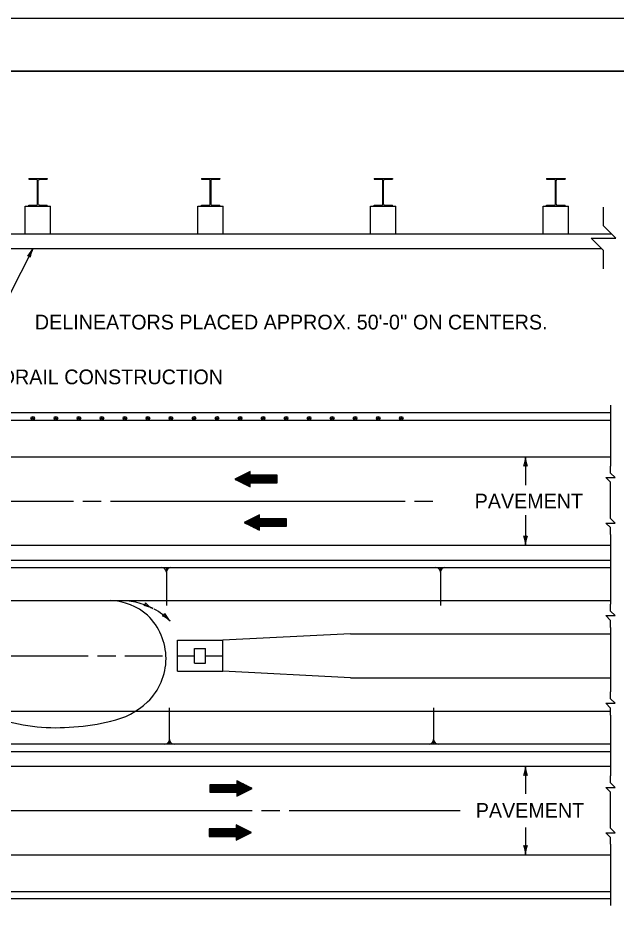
# Model space of a CAD drawing. Extents: x 998.3 to 1038.2, y 999 to 1022.9.
# Drawn here: x 1024.05 to 1032.17, y 1009.81 to 1022.22 of the extents above; entities that cross this region are included whole.
import ezdxf

# ---------------------------------------------------------------- set-up
doc = ezdxf.new("R2010")
doc.units = 0
for name, color, linetype in [('Level 1', 7, 'Continuous'), ('Level 10', 7, 'Continuous'), ('Level 11', 7, 'Continuous'), ('Level 14', 7, 'Continuous'), ('Level 5', 7, 'Continuous')]:
    doc.layers.add(name, color=color, linetype=linetype)

msp = doc.modelspace()

# ---------------------------------------------------------------- linework, layer by layer
at = {"layer": 'Level 1'}
for p, q in [((1024.191, 1020.046), (1024.44, 1020.046)), ((1024.191, 1020.046), (1024.191, 1020.034)), ((1024.191, 1020.034), (1024.294, 1020.034)), ((1024.31, 1019.698), (1024.31, 1020.018)), ((1024.321, 1019.698), (1024.321, 1020.018)), ((1024.337, 1020.034), (1024.44, 1020.034)), ((1024.44, 1020.046), (1024.44, 1020.034)), ((1026.534, 1020.046), (1026.784, 1020.046)), ((1026.534, 1020.046), (1026.534, 1020.034)), ((1026.534, 1020.034), (1026.637, 1020.034)), ((1026.653, 1019.698), (1026.653, 1020.018)), ((1026.665, 1019.698), (1026.665, 1020.018)), ((1026.68, 1020.034), (1026.784, 1020.034)), ((1026.784, 1020.046), (1026.784, 1020.034)), ((1028.877, 1020.046), (1029.127, 1020.046)), ((1028.877, 1020.046), (1028.877, 1020.034)), ((1028.877, 1020.034), (1028.98, 1020.034)), ((1028.996, 1019.698), (1028.996, 1020.018)), ((1029.008, 1019.698), (1029.008, 1020.018)), ((1029.023, 1020.034), (1029.127, 1020.034)), ((1029.127, 1020.046), (1029.127, 1020.034)), ((1031.22, 1020.046), (1031.47, 1020.046)), ((1031.22, 1020.046), (1031.22, 1020.034)), ((1031.22, 1020.034), (1031.323, 1020.034)), ((1031.339, 1019.698), (1031.339, 1020.018)), ((1031.351, 1019.698), (1031.351, 1020.018)), ((1031.366, 1020.034), (1031.47, 1020.034)), ((1031.47, 1020.046), (1031.47, 1020.034)), ((1024.144, 1019.671), (1024.487, 1019.671)), ((1024.144, 1019.296), (1024.144, 1019.671)), ((1024.191, 1019.671), (1024.191, 1019.683)), ((1024.191, 1019.683), (1024.294, 1019.683)), ((1024.191, 1019.671), (1024.44, 1019.671)), ((1024.191, 1019.671), (1024.44, 1019.671)), ((1024.191, 1019.671), (1024.44, 1019.671)), ((1024.191, 1019.671), (1024.44, 1019.671)), ((1024.337, 1019.683), (1024.44, 1019.683)), ((1024.44, 1019.671), (1024.44, 1019.683)), ((1024.487, 1019.296), (1024.487, 1019.671)), ((1026.487, 1019.671), (1026.831, 1019.671)), ((1026.487, 1019.296), (1026.487, 1019.671)), ((1026.534, 1019.671), (1026.534, 1019.683)), ((1026.534, 1019.683), (1026.637, 1019.683)), ((1026.534, 1019.671), (1026.784, 1019.671)), ((1026.534, 1019.671), (1026.784, 1019.671)), ((1026.534, 1019.671), (1026.784, 1019.671)), ((1026.534, 1019.671), (1026.784, 1019.671)), ((1026.68, 1019.683), (1026.784, 1019.683)), ((1026.784, 1019.671), (1026.784, 1019.683)), ((1026.831, 1019.296), (1026.831, 1019.671)), ((1028.83, 1019.671), (1029.174, 1019.671)), ((1028.83, 1019.296), (1028.83, 1019.671)), ((1028.877, 1019.671), (1028.877, 1019.683)), ((1028.877, 1019.683), (1028.98, 1019.683)), ((1028.877, 1019.671), (1029.127, 1019.671)), ((1028.877, 1019.671), (1029.127, 1019.671)), ((1028.877, 1019.671), (1029.127, 1019.671)), ((1028.877, 1019.671), (1029.127, 1019.671)), ((1028.877, 1019.671), (1029.127, 1019.671)), ((1029.023, 1019.683), (1029.127, 1019.683)), ((1029.127, 1019.671), (1029.127, 1019.683)), ((1029.174, 1019.296), (1029.174, 1019.671)), ((1031.173, 1019.671), (1031.517, 1019.671)), ((1031.173, 1019.296), (1031.173, 1019.671)), ((1031.22, 1019.671), (1031.22, 1019.683)), ((1031.22, 1019.683), (1031.323, 1019.683)), ((1031.22, 1019.671), (1031.47, 1019.671)), ((1031.22, 1019.671), (1031.47, 1019.671)), ((1031.22, 1019.671), (1031.47, 1019.671)), ((1031.22, 1019.671), (1031.47, 1019.671)), ((1031.22, 1019.671), (1031.47, 1019.671)), ((1031.366, 1019.683), (1031.47, 1019.683)), ((1031.47, 1019.671), (1031.47, 1019.683)), ((1031.517, 1019.296), (1031.517, 1019.671)), ((1010.256, 1019.296), (1032.098, 1019.296)), ((1010.256, 1019.097), (1031.964, 1019.097)), ((1023.758, 1018.126), (1024.25, 1019.097)), ((1032.085, 1016.967), (1032.085, 1016.139)), ((1032.082, 1016.866), (1018.965, 1016.866)), ((1010.892, 1016.766), (1032.082, 1016.766)), ((1008.953, 1016.266), (1032.082, 1016.266)), ((1032.085, 1015.211), (1032.085, 1014.267)), ((1009.647, 1015.066), (1032.085, 1015.066)), ((1010.482, 1014.866), (1032.082, 1014.866)), ((1018.335, 1014.766), (1032.082, 1014.766)), ((1026.059, 1014.75), (1026.059, 1014.25)), ((1029.778, 1014.75), (1029.778, 1014.25)), ((1010.657, 1014.316), (1032.082, 1014.316)), ((1032.085, 1013.952), (1032.085, 1013.077)), ((1028.557, 1013.866), (1026.825, 1013.776)), ((1028.557, 1013.866), (1032.082, 1013.866)), ((1032.085, 1013.904), (1032.085, 1013.077)), ((1026.208, 1013.776), (1026.825, 1013.776)), ((1026.208, 1013.359), (1026.208, 1013.776)), ((1026.442, 1013.667), (1026.592, 1013.667)), ((1026.442, 1013.467), (1026.442, 1013.667)), ((1026.592, 1013.467), (1026.592, 1013.667)), ((1026.825, 1013.359), (1026.825, 1013.776)), ((1026.208, 1013.567), (1026.442, 1013.567)), ((1026.592, 1013.567), (1026.825, 1013.567)), ((1026.442, 1013.467), (1026.592, 1013.467)), ((1026.208, 1013.359), (1026.825, 1013.359)), ((1028.557, 1013.266), (1026.825, 1013.359)), ((1028.557, 1013.266), (1032.082, 1013.266)), ((1012.28, 1012.816), (1032.082, 1012.816)), ((1026.101, 1012.361), (1026.101, 1012.861)), ((1029.687, 1012.361), (1029.687, 1012.861)), ((1032.085, 1012.762), (1032.085, 1011.936)), ((1032.085, 1012.762), (1032.085, 1011.936)), ((1032.082, 1012.366), (1021.563, 1012.366)), ((1011.263, 1012.266), (1032.082, 1012.266)), ((1011.378, 1012.066), (1032.082, 1012.066)), ((1032.085, 1011.007), (1032.085, 1010.176)), ((1012.072, 1010.866), (1032.082, 1010.866)), ((1022.49, 1010.366), (1032.082, 1010.366)), ((1032.082, 1010.266), (1022.755, 1010.266))]:
    msp.add_line(p, q, dxfattribs=at)
for points in [[(1031.99, 1018.82), (1031.99, 1019.07), (1031.824, 1019.237), (1032.157, 1019.237), (1031.99, 1019.404), (1031.99, 1019.654)], [(1027.12, 1016.029), (1027.197, 1016.029)], [(1027.13, 1016.034), (1027.197, 1016.034)], [(1027.14, 1016.039), (1027.197, 1016.039)], [(1027.15, 1016.044), (1027.197, 1016.044)], [(1027.16, 1016.051), (1027.197, 1016.051)], [(1027.172, 1016.056), (1027.197, 1016.056)], [(1027.182, 1016.061), (1027.197, 1016.061)], [(1027.192, 1016.066), (1027.197, 1016.066)], [(1032.085, 1015.524), (1032.085, 1015.921), (1032.023, 1015.984), (1032.148, 1015.984), (1032.085, 1016.046), (1032.085, 1016.139)], [(1026.993, 1015.961), (1027.562, 1015.961)], [(1026.995, 1015.967), (1027.562, 1015.967)], [(1027.003, 1015.956), (1027.562, 1015.956)], [(1027.003, 1015.956), (1027.562, 1015.956)], [(1027.005, 1015.972), (1027.562, 1015.972)], [(1027.013, 1015.951), (1027.562, 1015.951)], [(1027.015, 1015.977), (1027.562, 1015.977)], [(1027.025, 1015.946), (1027.562, 1015.946)], [(1027.027, 1015.982), (1027.562, 1015.982)], [(1027.035, 1015.941), (1027.562, 1015.941)], [(1027.037, 1015.987), (1027.562, 1015.987)], [(1027.045, 1015.936), (1027.562, 1015.936)], [(1027.047, 1015.992), (1027.562, 1015.992)], [(1027.055, 1015.931), (1027.562, 1015.931)], [(1027.057, 1015.997), (1027.562, 1015.997)], [(1027.067, 1016.002), (1027.562, 1016.002)], [(1027.067, 1015.926), (1027.562, 1015.926)], [(1027.077, 1015.919), (1027.562, 1015.919)], [(1027.078, 1016.009), (1027.562, 1016.009)], [(1027.087, 1015.914), (1027.562, 1015.914)], [(1027.088, 1016.014), (1027.562, 1016.014)], [(1027.092, 1015.912), (1027.562, 1015.912)], [(1027.098, 1016.019), (1027.197, 1016.019)], [(1027.103, 1015.907), (1027.197, 1015.907)], [(1027.108, 1016.024), (1027.197, 1016.024)], [(1027.108, 1016.024), (1027.197, 1016.024)], [(1027.113, 1015.901), (1027.197, 1015.901)], [(1027.123, 1015.896), (1027.197, 1015.896)], [(1027.133, 1015.891), (1027.197, 1015.891)], [(1027.145, 1015.886), (1027.197, 1015.886)], [(1027.155, 1015.881), (1027.197, 1015.881)], [(1027.165, 1015.876), (1027.197, 1015.876)], [(1027.177, 1015.871), (1027.197, 1015.871)], [(1027.187, 1015.866), (1027.197, 1015.866)], [(1027.197, 1015.859), (1027.197, 1015.859)], [(1020.8, 1015.666), (1024.8, 1015.666)], [(1024.925, 1015.666), (1025.175, 1015.666)], [(1025.3, 1015.666), (1029.3, 1015.666)], [(1029.425, 1015.666), (1029.675, 1015.666)], [(1027.172, 1015.404), (1027.687, 1015.404)], [(1027.182, 1015.409), (1027.687, 1015.409)], [(1027.192, 1015.414), (1027.687, 1015.414)], [(1027.202, 1015.421), (1027.687, 1015.421)], [(1027.213, 1015.426), (1027.687, 1015.426)], [(1027.223, 1015.431), (1027.322, 1015.431)], [(1027.233, 1015.436), (1027.322, 1015.436)], [(1027.233, 1015.436), (1027.322, 1015.436)], [(1027.243, 1015.441), (1027.322, 1015.441)], [(1027.255, 1015.446), (1027.322, 1015.446)], [(1027.265, 1015.451), (1027.322, 1015.451)], [(1027.275, 1015.456), (1027.322, 1015.456)], [(1027.285, 1015.462), (1027.322, 1015.462)], [(1027.295, 1015.467), (1027.322, 1015.467)], [(1027.307, 1015.472), (1027.322, 1015.472)], [(1027.317, 1015.477), (1027.322, 1015.477)], [(1032.085, 1015.211), (1032.085, 1015.306), (1032.023, 1015.367), (1032.148, 1015.367), (1032.085, 1015.431), (1032.085, 1015.524)], [(1027.117, 1015.372), (1027.687, 1015.372)], [(1027.12, 1015.379), (1027.687, 1015.379)], [(1027.128, 1015.367), (1027.687, 1015.367)], [(1027.128, 1015.367), (1027.687, 1015.367)], [(1027.13, 1015.384), (1027.687, 1015.384)], [(1027.138, 1015.362), (1027.687, 1015.362)], [(1027.14, 1015.389), (1027.687, 1015.389)], [(1027.148, 1015.357), (1027.687, 1015.357)], [(1027.15, 1015.394), (1027.687, 1015.394)], [(1027.16, 1015.399), (1027.687, 1015.399)], [(1027.16, 1015.352), (1027.687, 1015.352)], [(1027.17, 1015.347), (1027.687, 1015.347)], [(1027.18, 1015.342), (1027.687, 1015.342)], [(1027.19, 1015.337), (1027.687, 1015.337)], [(1027.202, 1015.331), (1027.687, 1015.331)], [(1027.212, 1015.326), (1027.687, 1015.326)], [(1027.217, 1015.324), (1027.687, 1015.324)], [(1027.227, 1015.319), (1027.322, 1015.319)], [(1027.238, 1015.312), (1027.322, 1015.312)], [(1027.248, 1015.307), (1027.322, 1015.307)], [(1027.258, 1015.302), (1027.322, 1015.302)], [(1027.268, 1015.297), (1027.322, 1015.297)], [(1027.28, 1015.292), (1027.322, 1015.292)], [(1027.29, 1015.287), (1027.322, 1015.287)], [(1027.3, 1015.282), (1027.322, 1015.282)], [(1027.312, 1015.277), (1027.322, 1015.277)], [(1027.322, 1015.271), (1027.322, 1015.271)], [(1032.085, 1013.952), (1032.085, 1014.047), (1032.023, 1014.111), (1032.148, 1014.111), (1032.085, 1014.172), (1032.085, 1014.267)], [(1020.997, 1013.566), (1024.997, 1013.566)], [(1025.122, 1013.566), (1025.372, 1013.566)], [(1025.497, 1013.566), (1026.008, 1013.566)], [(1032.085, 1012.762), (1032.085, 1012.857), (1032.023, 1012.921), (1032.148, 1012.921), (1032.085, 1012.982), (1032.085, 1013.077)], [(1032.085, 1011.319), (1032.085, 1011.716), (1032.023, 1011.779), (1032.148, 1011.779), (1032.085, 1011.841), (1032.085, 1011.936)], [(1027.12, 1011.816), (1026.65, 1011.816)], [(1027.125, 1011.814), (1026.65, 1011.814)], [(1027.135, 1011.809), (1026.65, 1011.809)], [(1027.147, 1011.804), (1026.65, 1011.804)], [(1027.015, 1011.869), (1027.015, 1011.869)], [(1027.027, 1011.863), (1027.015, 1011.863)], [(1027.037, 1011.858), (1027.015, 1011.858)], [(1027.047, 1011.853), (1027.015, 1011.853)], [(1027.057, 1011.848), (1027.015, 1011.848)], [(1027.068, 1011.843), (1027.015, 1011.843)], [(1027.078, 1011.838), (1027.015, 1011.838)], [(1027.088, 1011.833), (1027.015, 1011.833)], [(1027.1, 1011.828), (1027.015, 1011.828)], [(1027.11, 1011.821), (1027.015, 1011.821)], [(1027.157, 1011.798), (1026.65, 1011.798)], [(1027.167, 1011.793), (1026.65, 1011.793)], [(1027.178, 1011.788), (1026.65, 1011.788)], [(1027.188, 1011.783), (1026.65, 1011.783)], [(1027.198, 1011.778), (1026.65, 1011.778)], [(1027.208, 1011.773), (1026.65, 1011.773)], [(1027.208, 1011.773), (1026.65, 1011.773)], [(1027.22, 1011.768), (1026.65, 1011.768)], [(1027.218, 1011.763), (1026.65, 1011.763)], [(1027.207, 1011.756), (1026.65, 1011.756)], [(1027.197, 1011.751), (1026.65, 1011.751)], [(1027.187, 1011.746), (1026.65, 1011.746)], [(1027.177, 1011.741), (1026.65, 1011.741)], [(1027.165, 1011.736), (1026.65, 1011.736)], [(1027.155, 1011.731), (1026.65, 1011.731)], [(1027.145, 1011.726), (1026.65, 1011.726)], [(1027.135, 1011.721), (1026.65, 1011.721)], [(1027.125, 1011.714), (1026.65, 1011.714)], [(1027.113, 1011.709), (1027.015, 1011.709)], [(1027.103, 1011.704), (1027.015, 1011.704)], [(1027.103, 1011.704), (1027.015, 1011.704)], [(1027.093, 1011.699), (1027.015, 1011.699)], [(1027.083, 1011.694), (1027.015, 1011.694)], [(1027.072, 1011.689), (1027.015, 1011.689)], [(1027.062, 1011.684), (1027.015, 1011.684)], [(1027.052, 1011.679), (1027.015, 1011.679)], [(1027.042, 1011.673), (1027.015, 1011.673)], [(1027.03, 1011.668), (1027.015, 1011.668)], [(1027.02, 1011.663), (1027.015, 1011.663)], [(1023.225, 1011.466), (1027.225, 1011.466)], [(1027.35, 1011.466), (1027.6, 1011.466)], [(1027.725, 1011.466), (1030.045, 1011.466)], [(1032.085, 1011.007), (1032.085, 1011.101), (1032.023, 1011.162), (1032.148, 1011.162), (1032.085, 1011.226), (1032.085, 1011.319)], [(1027.11, 1011.218), (1026.64, 1011.218)], [(1027.115, 1011.214), (1026.64, 1011.214)], [(1027.125, 1011.209), (1026.64, 1011.209)], [(1027.135, 1011.204), (1026.64, 1011.204)], [(1027.145, 1011.199), (1026.64, 1011.199)], [(1027.157, 1011.194), (1026.64, 1011.194)], [(1027.167, 1011.189), (1026.64, 1011.189)], [(1027.177, 1011.184), (1026.64, 1011.184)], [(1027.005, 1011.269), (1027.005, 1011.269)], [(1027.015, 1011.264), (1027.005, 1011.264)], [(1027.025, 1011.259), (1027.005, 1011.259)], [(1027.037, 1011.254), (1027.005, 1011.254)], [(1027.047, 1011.249), (1027.005, 1011.249)], [(1027.057, 1011.244), (1027.005, 1011.244)], [(1027.067, 1011.238), (1027.005, 1011.238)], [(1027.078, 1011.233), (1027.005, 1011.233)], [(1027.088, 1011.228), (1027.005, 1011.228)], [(1027.098, 1011.223), (1027.005, 1011.223)], [(1027.188, 1011.179), (1026.64, 1011.179)], [(1027.198, 1011.173), (1026.64, 1011.173)], [(1027.198, 1011.173), (1026.64, 1011.173)], [(1027.208, 1011.168), (1026.64, 1011.168)], [(1027.207, 1011.163), (1026.64, 1011.163)], [(1027.197, 1011.158), (1026.64, 1011.158)], [(1027.187, 1011.153), (1026.64, 1011.153)], [(1027.175, 1011.148), (1026.64, 1011.148)], [(1027.165, 1011.143), (1026.64, 1011.143)], [(1027.155, 1011.138), (1026.64, 1011.138)], [(1027.145, 1011.131), (1026.64, 1011.131)], [(1027.133, 1011.126), (1026.64, 1011.126)], [(1027.123, 1011.121), (1026.64, 1011.121)], [(1027.113, 1011.116), (1026.64, 1011.116)], [(1027.103, 1011.111), (1027.005, 1011.111)], [(1027.093, 1011.106), (1027.005, 1011.106)], [(1027.093, 1011.106), (1027.005, 1011.106)], [(1027.082, 1011.101), (1027.005, 1011.101)], [(1027.072, 1011.094), (1027.005, 1011.094)], [(1027.062, 1011.089), (1027.005, 1011.089)], [(1027.052, 1011.084), (1027.005, 1011.084)], [(1027.04, 1011.079), (1027.005, 1011.079)], [(1027.03, 1011.074), (1027.005, 1011.074)], [(1027.02, 1011.069), (1027.005, 1011.069)], [(1027.01, 1011.064), (1027.005, 1011.064)]]:
    msp.add_lwpolyline(points, dxfattribs=at)
for points in [[(1026.988, 1015.964), (1027.197, 1015.859), (1027.197, 1015.912), (1027.562, 1015.912), (1027.562, 1016.016), (1027.197, 1016.016), (1027.197, 1016.067)], [(1027.113, 1015.376), (1027.322, 1015.271), (1027.322, 1015.324), (1027.687, 1015.324), (1027.687, 1015.427), (1027.322, 1015.427), (1027.322, 1015.479)], [(1027.223, 1011.764), (1027.015, 1011.869), (1027.015, 1011.816), (1026.65, 1011.816), (1026.65, 1011.713), (1027.015, 1011.713), (1027.015, 1011.661)], [(1027.213, 1011.166), (1027.005, 1011.269), (1027.005, 1011.218), (1026.64, 1011.218), (1026.64, 1011.113), (1027.005, 1011.113), (1027.005, 1011.061)]]:
    msp.add_lwpolyline(points, close=True, dxfattribs=at)
for centre, radius in [((1024.246, 1016.79), 0.025), ((1024.246, 1016.79), 0.0125), ((1024.559, 1016.79), 0.025), ((1024.559, 1016.79), 0.0125), ((1024.871, 1016.79), 0.025), ((1024.871, 1016.79), 0.0125), ((1025.184, 1016.79), 0.025), ((1025.184, 1016.79), 0.0125), ((1025.496, 1016.79), 0.025), ((1025.496, 1016.79), 0.0125), ((1025.809, 1016.79), 0.025), ((1025.809, 1016.79), 0.0125), ((1026.121, 1016.79), 0.025), ((1026.121, 1016.79), 0.0125), ((1026.434, 1016.79), 0.025), ((1026.434, 1016.79), 0.0125), ((1026.746, 1016.79), 0.025), ((1026.746, 1016.79), 0.0125), ((1027.059, 1016.79), 0.025), ((1027.059, 1016.79), 0.0125), ((1027.371, 1016.79), 0.025), ((1027.371, 1016.79), 0.0125), ((1027.684, 1016.79), 0.025), ((1027.684, 1016.79), 0.0125), ((1027.996, 1016.79), 0.025), ((1027.996, 1016.79), 0.0125), ((1028.309, 1016.79), 0.025), ((1028.309, 1016.79), 0.0125), ((1028.621, 1016.79), 0.025), ((1028.621, 1016.79), 0.0125), ((1028.934, 1016.79), 0.025), ((1028.934, 1016.79), 0.0125), ((1029.246, 1016.79), 0.025), ((1029.246, 1016.79), 0.0125)]:
    msp.add_circle(centre, radius, dxfattribs=at)
for centre, radius, start, end in [((1024.294, 1020.018), 0.0156, 0, 90), ((1024.337, 1020.018), 0.0156, 90, 180), ((1026.637, 1020.018), 0.0156, 0, 90), ((1026.68, 1020.018), 0.0156, 90, 180), ((1028.98, 1020.018), 0.0156, 0, 90), ((1029.023, 1020.018), 0.0156, 90, 180), ((1031.324, 1020.018), 0.0156, 0, 90), ((1031.366, 1020.018), 0.0156, 90, 180), ((1024.294, 1019.698), 0.0156, 270, 360), ((1024.337, 1019.698), 0.0156, 180, 270), ((1026.637, 1019.698), 0.0156, 270, 360), ((1026.68, 1019.698), 0.0156, 180, 270), ((1028.98, 1019.698), 0.0156, 270, 360), ((1029.023, 1019.698), 0.0156, 180, 270), ((1031.324, 1019.698), 0.0156, 270, 360), ((1031.366, 1019.698), 0.0156, 180, 270), ((1023.901, 1019.273), 0.391, 314.5134, 333.1601), ((1024.598, 1018.92), 0.391, 153.1662, 171.835), ((1024.598, 1018.92), 0.391, 153.154, 153.1662), ((1024.182, 1018.964), 0.0313, 21.9408, 104.0575), ((1025.996, 1014.703), 0.0625, 0, 90), ((1026.121, 1014.703), 0.0625, 90, 180), ((1029.715, 1014.703), 0.0625, 0, 90), ((1029.84, 1014.703), 0.0625, 90, 180), ((1025.273, 1013.515), 0.801, 48.5448, 87.8524), ((1025.45, 1013.39), 0.923, 62.3945, 93.4133), ((1025.744, 1014.276), 0.0315, 291.818, 13.9347), ((1025.699, 1013.857), 0.394, 63.0434, 81.7122), ((1026.056, 1014.559), 0.394, 224.3906, 243.0373), ((1025.699, 1013.857), 0.394, 63.0312, 63.0434), ((1025.45, 1013.39), 0.923, 44.3676, 61.3733), ((1025.239, 1013.528), 0.815, 313.8547, 46.1453), ((1026.004, 1014.141), 0.0315, 273.7746, 355.8913), ((1025.831, 1013.757), 0.394, 45, 63.6688), ((1026.388, 1014.314), 0.394, 206.3472, 224.9939), ((1025.831, 1013.757), 0.394, 44.9878, 45), ((1025.086, 1013.698), 1.043, 281.9975, 313.4014), ((1024.572, 1015.246), 2.657, 253.1846, 264.1955), ((1024.671, 1015.19), 2.591, 272.9314, 284.1301), ((1024.553, 1015.096), 2.506, 264.2752, 275.7248), ((1026.038, 1012.428), 0.0625, 270, 360), ((1026.163, 1012.428), 0.0625, 180, 270), ((1029.624, 1012.428), 0.0625, 270, 0), ((1029.749, 1012.428), 0.0625, 180, 270)]:
    msp.add_arc(centre, radius, start, end, dxfattribs=at)
at = {"layer": 'Level 10'}
msp.add_line((1035.5, 1021.5), (1007, 1021.5), dxfattribs=at)
at = {"layer": 'Level 11'}
msp.add_lwpolyline([(1007, 1021.5), (1035.5, 1021.5), (1035.5, 1000.5), (1007, 1000.5)], close=True, dxfattribs=at)
at = {"layer": 'Level 14'}
msp.add_line((1000, 1022.22), (1036.36, 1022.22), dxfattribs=at)
at = {"layer": 'Level 5'}
for p, q in [((1030.933, 1016.266), (1030.933, 1015.881)), ((1030.933, 1015.476), (1030.933, 1015.066)), ((1030.933, 1012.066), (1030.933, 1011.691)), ((1030.933, 1011.237), (1030.933, 1010.866))]:
    msp.add_line(p, q, dxfattribs=at)
for centre, radius, start, end in [((1030.539, 1016.266), 0.394, 341.3472, 359.9939), ((1031.327, 1016.266), 0.394, 180, 198.6688), ((1031.327, 1016.266), 0.394, 179.9878, 180), ((1030.933, 1016.116), 0.0315, 48.7746, 130.8913), ((1030.933, 1015.216), 0.0315, 228.7746, 310.8913), ((1030.539, 1015.066), 0.394, 0, 18.6688), ((1031.327, 1015.066), 0.394, 161.3472, 179.9939), ((1030.539, 1015.066), 0.394, 359.9878, 0), ((1030.539, 1012.066), 0.394, 341.3472, 359.9939), ((1031.327, 1012.066), 0.394, 180, 198.6688), ((1031.327, 1012.066), 0.394, 179.9878, 180), ((1030.933, 1011.916), 0.0315, 48.7746, 130.8913), ((1030.933, 1011.016), 0.0315, 228.7746, 310.8913), ((1030.539, 1010.866), 0.394, 0, 18.6688), ((1031.327, 1010.866), 0.394, 161.3472, 179.9939), ((1030.539, 1010.866), 0.394, 359.9878, 0)]:
    msp.add_arc(centre, radius, start, end, dxfattribs=at)

# ---------------------------------------------------------------- texts
at = {"layer": 'Level 1'}
msp.add_text("DELINEATORS PLACED APPROX. 50'-0'' ON CENTERS.", height=0.19995, dxfattribs=at).set_placement((1024.274, 1017.996))
at = {"layer": 'Level 5'}
for s, p in [('NORMAL GUARDRAIL CONSTRUCTION', (1021.82, 1017.252)), ('PAVEMENT', (1030.243, 1015.566)), ('PAVEMENT', (1030.258, 1011.367))]:
    msp.add_text(s, height=0.2, dxfattribs=at).set_placement(p)

doc.saveas('drawing.dxf')
